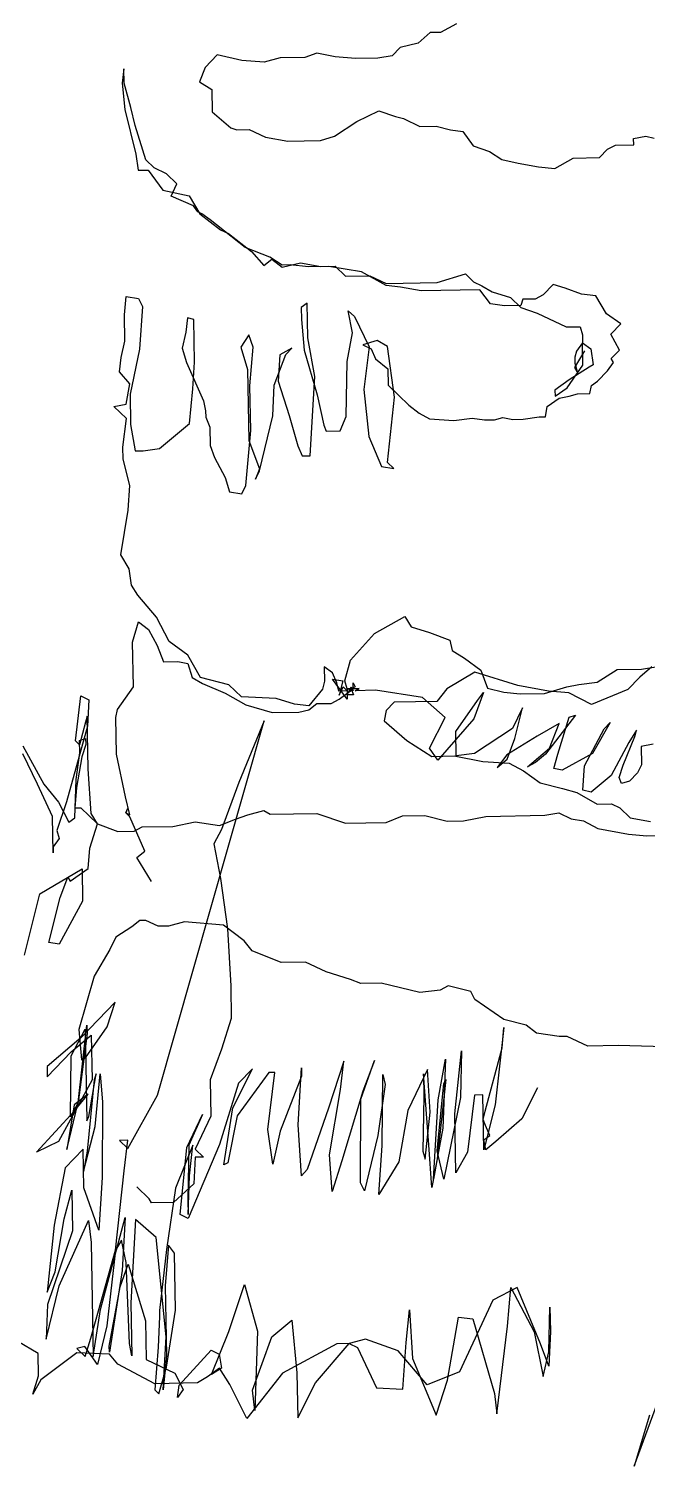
# Model space of a CAD drawing. Extents: x -685 to -403, y -500 to -144.
# Drawn here: x -568.5 to -513.3, y -493.7 to -365.4 of the extents above; entities that cross this region are included whole.
import ezdxf

# ---------------------------------------------------------------- set-up
doc = ezdxf.new("R2010")
doc.units = 0
doc.layers.get('0').update_dxf_attribs({"linetype": 'CONTINUOUS'})

msp = doc.modelspace()

# ---------------------------------------------------------------- linework, layer by layer
at = {"color": 0}
for p, q in [((-532.65, -365.72), (-533.72, -366.65)), ((-531.74, -365.7), (-532.65, -365.72)), ((-530.3, -364.95), (-531.74, -365.7)), ((-535.35, -367.04), (-536.06, -367.78)), ((-533.72, -366.65), (-535.35, -367.04)), ((-551.67, -367.71), (-552.74, -368.82)), ((-549.48, -368.22), (-551.67, -367.71)), ((-547.48, -368.36), (-549.48, -368.22)), ((-546.04, -367.97), (-547.48, -368.36)), ((-543.86, -367.93), (-546.04, -367.97)), ((-542.78, -367.54), (-543.86, -367.93)), ((-541.14, -367.88), (-542.78, -367.54)), ((-539.32, -368.02), (-541.14, -367.88)), ((-537.32, -367.99), (-539.32, -368.02)), ((-536.06, -367.78), (-537.32, -367.99)), ((-560, -368.96), (-560.16, -370.23)), ((-559.98, -370.23), (-560, -368.96)), ((-552.74, -368.82), (-553.26, -370.1)), ((-560.16, -370.23), (-559.93, -372.59)), ((-559.39, -372.4), (-559.98, -370.23)), ((-553.26, -370.1), (-552.16, -370.81)), ((-552.16, -370.81), (-552.12, -372.8)), ((-559.93, -372.59), (-558.95, -376.56)), ((-559, -374.02), (-559.39, -372.4)), ((-552.12, -372.8), (-550.46, -374.22)), ((-539.22, -373.65), (-537.24, -372.71)), ((-537.24, -372.71), (-535.77, -373.22)), ((-535.77, -373.22), (-535.04, -373.39)), ((-535.04, -373.39), (-533.58, -374.09)), ((-558.03, -377.09), (-559, -374.02)), ((-550.46, -374.22), (-549.91, -374.4)), ((-549.91, -374.4), (-548.82, -374.38)), ((-548.82, -374.38), (-547.36, -375.07)), ((-541.19, -374.96), (-539.22, -373.65)), ((-533.58, -374.09), (-532.13, -374.06)), ((-532.13, -374.06), (-530.85, -374.4)), ((-530.85, -374.4), (-529.76, -374.56)), ((-529.76, -374.56), (-528.83, -375.82)), ((-547.36, -375.07), (-545.36, -375.4)), ((-545.36, -375.4), (-542.45, -375.35)), ((-542.45, -375.35), (-541.19, -374.96)), ((-528.83, -375.82), (-527.36, -376.33)), ((-516.84, -376.13), (-516.12, -375.76)), ((-516.12, -375.76), (-514.48, -375.73)), ((-514.5, -375.18), (-513.41, -374.98)), ((-514.48, -375.73), (-514.5, -375.18)), ((-513.41, -374.98), (-512.68, -375.15)), ((-558.95, -376.56), (-558.74, -378.01)), ((-557.29, -377.8), (-558.03, -377.09)), ((-527.36, -376.33), (-526.26, -377.04)), ((-526.26, -377.04), (-524.8, -377.37)), ((-524.8, -377.37), (-522.98, -377.7)), ((-521.53, -377.86), (-519.91, -376.92)), ((-519.91, -376.92), (-517.55, -376.87)), ((-517.55, -376.87), (-516.84, -376.13)), ((-558.74, -378.01), (-557.83, -377.99)), ((-557.83, -377.99), (-556.53, -379.79)), ((-556.19, -378.33), (-557.29, -377.8)), ((-555.27, -379.22), (-556.19, -378.33)), ((-522.98, -377.7), (-521.53, -377.86)), ((-556.53, -379.79), (-554.16, -380.29)), ((-555.79, -380.32), (-555.27, -379.22)), ((-553.78, -381.19), (-555.79, -380.32)), ((-554.16, -380.29), (-553.22, -381.9)), ((-553.41, -381.72), (-553.78, -381.19)), ((-553.04, -381.9), (-553.41, -381.72)), ((-553.22, -381.9), (-551.38, -383.32)), ((-552.3, -382.43), (-553.04, -381.9)), ((-549.17, -384.91), (-552.3, -382.43)), ((-551.38, -383.32), (-550.65, -383.67)), ((-550.65, -383.67), (-548.62, -385.27)), ((-546.98, -385.78), (-549.17, -384.91)), ((-548.62, -385.27), (-547.51, -386.52)), ((-547.51, -386.52), (-546.79, -385.96)), ((-545.87, -386.48), (-546.98, -385.78)), ((-546.79, -385.96), (-545.87, -386.67)), ((-545.87, -386.67), (-544.24, -386.27)), ((-544.24, -386.27), (-542.42, -386.6)), ((-545.15, -386.47), (-545.87, -386.48)), ((-543.51, -386.62), (-545.15, -386.47)), ((-541.7, -386.59), (-543.51, -386.62)), ((-542.42, -386.6), (-541.15, -386.58)), ((-538.78, -387.08), (-541.7, -386.59)), ((-541.15, -386.58), (-540.23, -387.47)), ((-540.23, -387.47), (-538.05, -387.43)), ((-536.58, -388.31), (-538.78, -387.08)), ((-538.05, -387.43), (-536.58, -388.13)), ((-532.05, -388.04), (-529.52, -387.27)), ((-529.52, -387.27), (-528.78, -387.98)), ((-536.58, -388.13), (-532.05, -388.04)), ((-535.31, -388.46), (-536.58, -388.31)), ((-533.48, -388.79), (-535.31, -388.46)), ((-528.22, -388.69), (-533.48, -388.79)), ((-528.78, -387.98), (-528.05, -388.33)), ((-527.29, -389.95), (-528.22, -388.69)), ((-528.05, -388.33), (-527.13, -388.86)), ((-527.13, -388.86), (-525.48, -389.37)), ((-521.69, -388.21), (-522.58, -389.13)), ((-520.6, -388.55), (-521.69, -388.21)), ((-519.14, -389.07), (-520.6, -388.55)), ((-559.95, -390.92), (-559.8, -389.29)), ((-559.8, -389.29), (-558.71, -389.45)), ((-558.71, -389.45), (-558.33, -390.17)), ((-558.33, -390.17), (-558.62, -393.99)), ((-543.63, -389.89), (-544.17, -390.27)), ((-543.57, -392.98), (-543.63, -389.89)), ((-526.02, -390.11), (-527.29, -389.95)), ((-524.56, -390.08), (-526.02, -390.11)), ((-525.48, -389.37), (-524.56, -390.26)), ((-524.39, -389.53), (-524.56, -390.08)), ((-523.3, -389.51), (-524.39, -389.53)), ((-522.58, -389.13), (-523.3, -389.51)), ((-517.86, -389.23), (-519.14, -389.07)), ((-516.92, -390.84), (-517.86, -389.23)), ((-559.91, -393.28), (-559.95, -390.92)), ((-554.32, -391.18), (-554.48, -392.46)), ((-553.77, -391.35), (-554.32, -391.18)), ((-553.7, -395.16), (-553.77, -391.35)), ((-544.17, -390.27), (-544.15, -391.35)), ((-544.15, -391.35), (-543.91, -394.07)), ((-539.99, -390.55), (-539.43, -391.08)), ((-539.59, -392.54), (-539.99, -390.55)), ((-539.43, -391.08), (-538.11, -393.78)), ((-524.56, -390.26), (-523.1, -390.78)), ((-523.1, -390.78), (-520.53, -392)), ((-515.64, -391.73), (-516.92, -390.84)), ((-554.48, -392.46), (-554.81, -393.91)), ((-548.84, -392.71), (-549.55, -393.82)), ((-548.46, -393.8), (-548.84, -392.71)), ((-540.08, -395.09), (-539.59, -392.54)), ((-520.53, -392), (-519.26, -391.98)), ((-519.26, -391.98), (-519.07, -392.7)), ((-519.07, -392.7), (-519.05, -393.42)), ((-516.53, -392.65), (-515.64, -391.73)), ((-515.77, -394.09), (-516.53, -392.65)), ((-560.24, -394.74), (-559.91, -393.28)), ((-558.62, -393.99), (-559.45, -398)), ((-554.81, -393.91), (-554.42, -395.18)), ((-549.55, -393.82), (-548.97, -395.8)), ((-548.76, -397.25), (-548.46, -393.8)), ((-545.01, -393.91), (-546.09, -394.48)), ((-545.54, -394.47), (-545.01, -393.91)), ((-542.96, -396.42), (-543.57, -392.98)), ((-537.39, -393.22), (-538.66, -393.61)), ((-538.66, -393.61), (-537.93, -393.96)), ((-538.11, -393.78), (-538.58, -397.6)), ((-537.93, -393.96), (-537.55, -394.86)), ((-536.48, -393.75), (-537.39, -393.22)), ((-535.85, -398.28), (-536.48, -393.75)), ((-519.05, -393.42), (-519.59, -394.16)), ((-519.02, -395.42), (-519.05, -393.42)), ((-519.05, -393.42), (-518.32, -393.95)), ((-518.32, -393.95), (-518.11, -395.4)), ((-560.4, -396.02), (-560.24, -394.74)), ((-554.42, -395.18), (-552.91, -398.6)), ((-553.84, -397.53), (-553.7, -395.16)), ((-546.58, -397.21), (-545.54, -394.47)), ((-546.09, -394.48), (-546.22, -396.84)), ((-543.91, -394.07), (-542.75, -398.05)), ((-540.17, -399.99), (-540.08, -395.09)), ((-537.55, -394.86), (-536.44, -395.75)), ((-519.59, -394.16), (-519.76, -394.71)), ((-519.76, -394.71), (-519.75, -395.25)), ((-519.75, -395.25), (-519.55, -395.98)), ((-519.74, -395.62), (-518.86, -394.15)), ((-516.83, -395.92), (-516.3, -395.19)), ((-516.49, -394.83), (-515.77, -394.09)), ((-516.3, -395.19), (-516.49, -394.83)), ((-559.47, -397.09), (-560.4, -396.02)), ((-548.97, -395.8), (-548.85, -402.15)), ((-543.37, -403.5), (-542.96, -396.42)), ((-536.44, -395.75), (-536.41, -397.2)), ((-520.43, -397.44), (-519.02, -395.42)), ((-518.47, -395.59), (-520.26, -396.71)), ((-519.55, -395.98), (-519.74, -395.62)), ((-518.11, -395.4), (-518.47, -395.59)), ((-517.72, -396.85), (-516.83, -395.92)), ((-559.8, -398.91), (-559.47, -397.09)), ((-554.14, -400.62), (-553.84, -397.53)), ((-548.68, -401.24), (-548.76, -397.25)), ((-546.71, -399.94), (-546.58, -397.21)), ((-546.22, -396.84), (-545.26, -399.91)), ((-538.58, -397.6), (-538.14, -401.77)), ((-536.41, -397.2), (-534.56, -398.98)), ((-520.26, -396.71), (-521.52, -397.65)), ((-521.52, -397.65), (-521.51, -398.19)), ((-521.51, -398.19), (-520.43, -397.44)), ((-518.42, -397.95), (-518.26, -397.22)), ((-518.26, -397.22), (-517.72, -396.85)), ((-560.89, -399.11), (-559.8, -398.91)), ((-559.78, -400.18), (-560.89, -399.11)), ((-559.45, -398), (-559.4, -400.72)), ((-552.91, -398.6), (-552.71, -399.5)), ((-542.75, -398.05), (-542.16, -400.76)), ((-536.46, -404.1), (-535.85, -398.28)), ((-534.56, -398.98), (-533.64, -399.69)), ((-522.38, -400.02), (-522.22, -399.11)), ((-522.22, -399.11), (-521.14, -398.37)), ((-521.14, -398.37), (-520.24, -398.17)), ((-520.24, -398.17), (-519.51, -397.97)), ((-519.51, -397.97), (-518.42, -397.95)), ((-560.09, -402.73), (-559.78, -400.18)), ((-552.71, -399.5), (-552.7, -400.05)), ((-552.7, -400.05), (-552.32, -400.95)), ((-547.89, -404.86), (-546.71, -399.94)), ((-545.26, -399.91), (-544.48, -402.62)), ((-540.69, -401.27), (-540.17, -399.99)), ((-533.64, -399.69), (-532.72, -400.22)), ((-532.72, -400.22), (-530.54, -400.36)), ((-530.54, -400.36), (-528.91, -400.15)), ((-528.91, -400.15), (-527.82, -400.31)), ((-527.82, -400.31), (-526.91, -400.29)), ((-526.91, -400.29), (-526.19, -400.09)), ((-526.19, -400.09), (-525.28, -400.26)), ((-525.28, -400.26), (-524.37, -400.24)), ((-524.37, -400.24), (-522.92, -400.03)), ((-522.92, -400.03), (-522.38, -400.02)), ((-559.4, -400.72), (-559, -403.07)), ((-556.82, -402.85), (-554.14, -400.62)), ((-552.32, -400.95), (-552.29, -402.58)), ((-549.13, -406.15), (-548.68, -401.24)), ((-542.16, -400.76), (-541.96, -401.3)), ((-541.96, -401.3), (-540.69, -401.27)), ((-538.14, -401.77), (-537, -404.47)), ((-560.07, -403.82), (-560.09, -402.73)), ((-559, -403.07), (-558.27, -403.06)), ((-558.27, -403.06), (-556.82, -402.85)), ((-552.29, -402.58), (-551.9, -403.66)), ((-548.85, -402.15), (-547.89, -404.68)), ((-544.48, -402.62), (-544.1, -403.52)), ((-559.48, -406.17), (-560.07, -403.82)), ((-551.9, -403.66), (-550.96, -405.46)), ((-544.1, -403.52), (-543.37, -403.5)), ((-535.91, -404.63), (-536.46, -404.1)), ((-550.96, -405.46), (-550.58, -406.73)), ((-547.89, -404.68), (-548.24, -405.59)), ((-548.24, -405.59), (-547.89, -404.86)), ((-537, -404.47), (-535.91, -404.63)), ((-559.62, -408.35), (-559.48, -406.17)), ((-550.58, -406.73), (-549.48, -406.89)), ((-549.48, -406.89), (-549.13, -406.15)), ((-560.27, -412.35), (-559.62, -408.35)), ((-559.52, -413.61), (-560.27, -412.35)), ((-559.32, -415.06), (-559.52, -413.61)), ((-558.75, -415.96), (-559.32, -415.06)), ((-557.08, -417.92), (-558.75, -415.96)), ((-559.22, -420.14), (-558.71, -418.32)), ((-558.71, -418.32), (-557.79, -419.02)), ((-555.95, -420.08), (-557.08, -417.92)), ((-537.63, -419.37), (-534.93, -417.87)), ((-534.93, -417.87), (-534.37, -418.77)), ((-557.79, -419.02), (-557.04, -420.46)), ((-539.76, -421.77), (-537.63, -419.37)), ((-534.37, -418.77), (-532.73, -419.28)), ((-532.73, -419.28), (-530.9, -419.97)), ((-559.15, -424.13), (-559.22, -420.14)), ((-557.04, -420.46), (-556.46, -421.9)), ((-554.3, -421.32), (-555.95, -420.08)), ((-530.9, -419.97), (-530.7, -420.88)), ((-530.7, -420.88), (-529.6, -421.58)), ((-556.46, -421.9), (-555.19, -421.88)), ((-555.19, -421.88), (-554.28, -422.05)), ((-553.17, -423.3), (-554.3, -421.32)), ((-554.28, -422.05), (-553.9, -423.31)), ((-540.27, -423.6), (-539.76, -421.77)), ((-529.6, -421.58), (-528.13, -422.64)), ((-553.9, -423.31), (-552.98, -423.84)), ((-550.62, -423.97), (-553.17, -423.3)), ((-542.11, -422.36), (-542.09, -423.63)), ((-541.38, -422.89), (-542.11, -422.36)), ((-541, -423.79), (-541.38, -422.89)), ((-541.37, -423.44), (-540.46, -423.6)), ((-540.06, -425.23), (-541.37, -423.44)), ((-528.67, -422.84), (-531.18, -424.33)), ((-524.83, -424.03), (-528.67, -422.84)), ((-528.13, -422.64), (-527.55, -424.27)), ((-517.76, -423.72), (-515.96, -422.6)), ((-515.96, -422.6), (-513.79, -422.56)), ((-513.95, -423.28), (-515.02, -424.39)), ((-512.88, -422.36), (-513.95, -423.28)), ((-513.79, -422.56), (-512.52, -422.35)), ((-560.56, -426.16), (-559.15, -424.13)), ((-552.98, -423.84), (-550.96, -424.71)), ((-550.96, -424.71), (-549.13, -425.76)), ((-549.51, -425.04), (-550.62, -423.97)), ((-542.26, -424.36), (-543.5, -425.84)), ((-542.09, -423.63), (-542.26, -424.36)), ((-540.8, -424.52), (-541, -423.79)), ((-540.08, -424.5), (-540.8, -424.52)), ((-540.46, -423.6), (-540.79, -424.88)), ((-540.79, -424.88), (-540.44, -424.15)), ((-540.79, -425.24), (-539.53, -424.31)), ((-540.44, -424.15), (-540.08, -424.5)), ((-540.08, -424.32), (-540.27, -423.6)), ((-538.99, -424.3), (-540.08, -424.32)), ((-538.99, -424.3), (-540.08, -424.32)), ((-540.08, -424.32), (-538.99, -424.3)), ((-540.08, -424.32), (-540.06, -425.23)), ((-539.53, -424.49), (-540.08, -424.32)), ((-540.07, -424.86), (-539.72, -424.13)), ((-539.52, -424.85), (-540.07, -424.86)), ((-539.72, -424.13), (-539.53, -424.49)), ((-539.36, -424.13), (-539.72, -424.31)), ((-539.72, -424.31), (-539.52, -424.85)), ((-539.54, -423.77), (-539.36, -424.13)), ((-539.53, -424.31), (-539.54, -423.77)), ((-539.35, -424.49), (-538.99, -424.3)), ((-537.53, -424.45), (-539.35, -424.49)), ((-533.35, -425.1), (-537.53, -424.45)), ((-531.18, -424.33), (-532.07, -425.44)), ((-527.91, -424.64), (-528.77, -427.01)), ((-528.44, -425.37), (-527.91, -424.64)), ((-527.55, -424.27), (-526.09, -424.6)), ((-526.09, -424.6), (-524.64, -424.76)), ((-522.1, -424.53), (-524.83, -424.03)), ((-524.64, -424.76), (-522.46, -424.72)), ((-522.46, -424.72), (-520.47, -424.13)), ((-520.28, -424.67), (-522.1, -424.53)), ((-520.47, -424.13), (-519.39, -423.93)), ((-518.27, -425.73), (-520.28, -424.67)), ((-519.39, -423.93), (-517.76, -423.72)), ((-515.02, -424.39), (-518.27, -425.73)), ((-564.32, -428.95), (-563.85, -424.95)), ((-563.85, -424.95), (-563.12, -425.3)), ((-563.12, -425.3), (-563.25, -427.66)), ((-560.73, -426.89), (-560.56, -426.16)), ((-546.42, -425.17), (-549.51, -425.04)), ((-549.13, -425.76), (-546.76, -426.44)), ((-544.77, -425.68), (-546.42, -425.17)), ((-543.5, -425.84), (-544.77, -425.68)), ((-543.49, -426.2), (-542.78, -425.64)), ((-542.78, -425.64), (-541.51, -425.62)), ((-541.51, -425.62), (-540.79, -425.24)), ((-535.88, -425.51), (-536.59, -426.25)), ((-532.07, -425.44), (-535.88, -425.51)), ((-531.32, -426.88), (-533.35, -425.1)), ((-530.38, -428.13), (-528.44, -425.37)), ((-524.43, -426.02), (-525.31, -427.86)), ((-525.11, -428.76), (-524.43, -426.02)), ((-563.44, -427.3), (-563.95, -429.31)), ((-563.27, -426.75), (-563.44, -427.3)), ((-563.18, -431.47), (-563.27, -426.75)), ((-560.67, -430.15), (-560.73, -426.89)), ((-557.01, -460.59), (-547.47, -427.18)), ((-547.47, -427.18), (-549.73, -432.67)), ((-546.76, -426.44), (-544.4, -426.4)), ((-544.4, -426.4), (-543.49, -426.2)), ((-536.59, -426.25), (-536.76, -427.16)), ((-536.76, -427.16), (-534.73, -428.94)), ((-532.72, -429.63), (-531.32, -426.88)), ((-528.77, -427.01), (-531.97, -430.7)), ((-521.14, -427.41), (-523.11, -428.54)), ((-519.7, -426.66), (-522.36, -430.16)), ((-522.01, -429.61), (-521.14, -427.41)), ((-521.27, -430.14), (-520.24, -426.85)), ((-520.24, -426.85), (-519.7, -426.66)), ((-516.6, -427.33), (-518.18, -430.08)), ((-517.14, -427.88), (-516.6, -427.33)), ((-563.25, -427.66), (-565.12, -434.41)), ((-530.34, -430.31), (-530.38, -428.13)), ((-525.31, -427.86), (-528.71, -430.1)), ((-523.11, -428.54), (-525.81, -430.22)), ((-518.89, -431.18), (-517.14, -427.88)), ((-515.44, -431.12), (-514.4, -428.56)), ((-514.23, -428.01), (-514.93, -429.11)), ((-514.4, -428.56), (-514.23, -428.01)), ((-569.03, -429.4), (-567.15, -432.82)), ((-563.95, -429.31), (-564.32, -428.95)), ((-563.96, -428.94), (-563.42, -428.75)), ((-563.94, -430.03), (-563.96, -428.94)), ((-563.41, -429.3), (-563.75, -430.39)), ((-563.42, -428.75), (-563.41, -429.3)), ((-534.73, -428.94), (-532.52, -430.35)), ((-531.97, -430.7), (-532.72, -429.63)), ((-525.8, -430.59), (-525.11, -428.76)), ((-523.97, -431.28), (-522.01, -429.61)), ((-514.93, -429.11), (-516.51, -432.05)), ((-512.75, -429.25), (-513.84, -429.46)), ((-513.84, -429.46), (-513.81, -431.09)), ((-567.7, -432.83), (-569.02, -430.13)), ((-564.25, -432.4), (-563.94, -430.03)), ((-563.75, -430.39), (-564.24, -433.13)), ((-559.87, -433.95), (-560.67, -430.15)), ((-532.52, -430.35), (-530.53, -430.31)), ((-530.53, -430.31), (-527.97, -430.81)), ((-528.71, -430.1), (-530.34, -430.31)), ((-527.97, -430.81), (-525.61, -430.95)), ((-525.81, -430.22), (-526.69, -431.33)), ((-526.69, -431.33), (-525.8, -430.59)), ((-525.61, -430.95), (-524.33, -431.65)), ((-523.25, -430.9), (-523.97, -431.28)), ((-522.36, -430.16), (-523.25, -430.9)), ((-521.61, -431.42), (-521.27, -430.14)), ((-518.18, -430.08), (-520.88, -431.58)), ((-519.03, -433.37), (-518.89, -431.18)), ((-515.78, -432.22), (-515.44, -431.12)), ((-513.81, -431.09), (-514.16, -431.82)), ((-564.37, -435.85), (-564.25, -432.4)), ((-562.93, -435.46), (-563.18, -431.47)), ((-524.33, -431.65), (-522.85, -432.71)), ((-520.88, -431.58), (-521.61, -431.42)), ((-516.51, -432.05), (-518.3, -433.53)), ((-515.59, -432.76), (-515.78, -432.22)), ((-514.87, -432.56), (-515.59, -432.76)), ((-514.16, -431.82), (-514.87, -432.56)), ((-566.37, -435.71), (-567.7, -432.83)), ((-567.15, -432.82), (-565.85, -434.43)), ((-564.24, -433.13), (-564.39, -434.94)), ((-549.73, -432.67), (-551.28, -436.88)), ((-522.85, -432.71), (-520.85, -433.22)), ((-520.85, -433.22), (-519.57, -433.56)), ((-519.57, -433.56), (-517.74, -434.61)), ((-518.3, -433.53), (-519.03, -433.37)), ((-565.12, -434.41), (-565.98, -436.97)), ((-565.85, -434.43), (-564.91, -436.22)), ((-564.39, -434.94), (-563.84, -434.93)), ((-563.84, -434.93), (-562.37, -436.36)), ((-559.47, -435.58), (-559.87, -433.95)), ((-559.67, -435.04), (-559.84, -435.4)), ((-559.84, -435.4), (-559.67, -435.04)), ((-517.74, -434.61), (-516.47, -434.59)), ((-516.47, -434.59), (-515.73, -434.94)), ((-515.73, -434.94), (-514.81, -435.83)), ((-566.31, -438.97), (-566.37, -435.71)), ((-564.91, -436.22), (-564.37, -435.85)), ((-563.05, -438.55), (-562.37, -436.36)), ((-562.37, -436.36), (-562.93, -435.46)), ((-562.37, -436.36), (-560.54, -437.05)), ((-559.84, -435.4), (-559.47, -435.58)), ((-559.47, -435.76), (-559.84, -435.4)), ((-558.14, -438.82), (-559.47, -435.76)), ((-555.64, -436.6), (-553.65, -436.19)), ((-553.65, -436.19), (-551.47, -436.52)), ((-551.47, -436.52), (-550.03, -435.95)), ((-550.03, -435.95), (-548.95, -435.56)), ((-548.95, -435.56), (-547.5, -435.17)), ((-547.5, -435.17), (-546.95, -435.52)), ((-546.95, -435.52), (-542.77, -435.45)), ((-542.77, -435.45), (-540.22, -436.31)), ((-540.22, -436.31), (-536.59, -436.24)), ((-536.59, -436.24), (-535.14, -435.67)), ((-535.14, -435.67), (-533.15, -435.63)), ((-533.15, -435.63), (-531.14, -436.13)), ((-531.14, -436.13), (-529.69, -436.11)), ((-529.69, -436.11), (-527.7, -435.71)), ((-527.7, -435.71), (-522.44, -435.61)), ((-522.44, -435.61), (-521.17, -435.4)), ((-521.17, -435.4), (-520.07, -435.93)), ((-520.07, -435.93), (-518.98, -436.09)), ((-518.98, -436.09), (-517.69, -436.79)), ((-514.81, -435.83), (-512.99, -436.16)), ((-565.79, -437.69), (-566.32, -438.43)), ((-565.98, -436.97), (-565.79, -437.69)), ((-560.54, -437.05), (-559.08, -437.02)), ((-559.08, -437.02), (-558.37, -436.65)), ((-558.37, -436.65), (-555.64, -436.6)), ((-551.28, -436.88), (-551.98, -438.16)), ((-517.69, -436.79), (-514.96, -437.28)), ((-514.96, -437.28), (-513.33, -437.43)), ((-513.33, -437.43), (-512.24, -437.41)), ((-566.32, -438.43), (-566.31, -438.97)), ((-563.2, -440.37), (-563.05, -438.55)), ((-558.86, -439.38), (-558.14, -438.82)), ((-551.98, -438.16), (-551.38, -441.24)), ((-557.55, -441.53), (-558.86, -439.38)), ((-567.51, -442.63), (-563.74, -440.38)), ((-565.69, -442.96), (-565, -441.13)), ((-565, -441.13), (-564.81, -441.49)), ((-564.81, -441.49), (-563.2, -440.37)), ((-563.74, -440.38), (-563.69, -443.28)), ((-551.38, -441.24), (-550.75, -445.76)), ((-568.86, -448.1), (-567.51, -442.63)), ((-566.7, -446.97), (-565.69, -442.96)), ((-563.69, -443.28), (-565.79, -447.13)), ((-558.57, -445), (-559.29, -445.56)), ((-558.03, -444.99), (-558.57, -445)), ((-556.93, -445.52), (-558.03, -444.99)), ((-554.58, -445.11), (-556.02, -445.5)), ((-551.12, -445.41), (-554.58, -445.11)), ((-549.28, -446.82), (-551.12, -445.41)), ((-560.72, -446.49), (-561.25, -447.59)), ((-559.29, -445.56), (-560.72, -446.49)), ((-556.02, -445.5), (-556.93, -445.52)), ((-550.75, -445.76), (-550.47, -450.84)), ((-565.79, -447.13), (-566.7, -446.97)), ((-561.25, -447.59), (-562.65, -449.98)), ((-548.54, -447.72), (-549.28, -446.82)), ((-545.97, -448.76), (-548.54, -447.72)), ((-543.8, -448.72), (-545.97, -448.76)), ((-541.96, -449.59), (-543.8, -448.72)), ((-562.65, -449.98), (-564.02, -454.73)), ((-539.77, -450.28), (-541.96, -449.59)), ((-538.86, -450.62), (-539.77, -450.28)), ((-550.47, -450.84), (-550.42, -453.74)), ((-537.04, -450.59), (-538.86, -450.62)), ((-533.58, -451.43), (-537.04, -450.59)), ((-531.77, -451.22), (-533.58, -451.43)), ((-531.05, -450.84), (-531.77, -451.22)), ((-529.04, -451.35), (-531.05, -450.84)), ((-528.66, -452.07), (-529.04, -451.35)), ((-560.79, -452.31), (-563.82, -455.45)), ((-561.48, -454.5), (-560.79, -452.31)), ((-526.09, -453.83), (-528.66, -452.07)), ((-564.08, -461.26), (-563.3, -454.35)), ((-563.3, -454.35), (-563.28, -455.08)), ((-550.42, -453.74), (-551.28, -456.48)), ((-524.08, -454.34), (-526.09, -453.83)), ((-523.16, -455.05), (-524.08, -454.34)), ((-563.82, -455.45), (-566.86, -458.05)), ((-564.71, -456.74), (-562.92, -455.25)), ((-564.7, -457.1), (-563.47, -454.72)), ((-563.28, -455.08), (-564.08, -461.26)), ((-564.02, -454.73), (-563.78, -457.45)), ((-563.47, -454.72), (-563.32, -462.88)), ((-563.42, -457.26), (-561.48, -454.5)), ((-562.92, -455.25), (-562.84, -459.24)), ((-526.08, -454.56), (-526.85, -461.47)), ((-526.22, -456.38), (-526.08, -454.56)), ((-521.16, -455.37), (-523.16, -455.05)), ((-520.43, -455.36), (-521.16, -455.37)), ((-518.6, -456.23), (-520.43, -455.36)), ((-566.84, -458.96), (-564.71, -456.74)), ((-551.28, -456.48), (-552.31, -459.23)), ((-530.47, -462.27), (-529.85, -456.63)), ((-529.85, -456.63), (-529.95, -460.8)), ((-527.75, -462.03), (-526.22, -456.38)), ((-515.88, -456.18), (-518.6, -456.23)), ((-511.7, -456.29), (-515.88, -456.18)), ((-566.86, -458.05), (-566.84, -458.96)), ((-564.78, -462.55), (-564.7, -457.1)), ((-563.78, -457.45), (-563.42, -457.26)), ((-550.27, -461.73), (-548.52, -458.25)), ((-548.52, -458.25), (-549.77, -459.54)), ((-544.43, -463.25), (-544.16, -458.17)), ((-544.16, -458.17), (-544.15, -458.89)), ((-540.36, -457.55), (-541.74, -461.75)), ((-540.68, -460.1), (-540.36, -457.55)), ((-538.85, -460.97), (-537.64, -457.5)), ((-537.64, -457.5), (-538.68, -460.24)), ((-531.95, -461.02), (-531.29, -457.38)), ((-531.29, -457.38), (-531.53, -463.56)), ((-562.84, -459.24), (-565.83, -464.75)), ((-562.66, -459.24), (-563.27, -465.61)), ((-563.14, -462.52), (-562.49, -458.69)), ((-562.49, -458.69), (-562.66, -459.24)), ((-562.58, -463.41), (-562.13, -458.69)), ((-562.13, -458.69), (-561.9, -461.22)), ((-552.31, -459.23), (-552.25, -462.49)), ((-547.06, -458.58), (-549.89, -462.45)), ((-547.15, -463.67), (-546.52, -458.57)), ((-546.52, -458.57), (-547.06, -458.58)), ((-544.15, -458.89), (-546.05, -463.83)), ((-536.95, -465.11), (-536.89, -458.76)), ((-536.89, -458.76), (-536.69, -459.66)), ((-532.9, -458.32), (-534.65, -461.98)), ((-533.26, -458.69), (-533.22, -460.68)), ((-532.78, -465.03), (-533.26, -458.69)), ((-532.65, -462.13), (-532.9, -458.32)), ((-531.25, -459.19), (-532.03, -466.29)), ((-531.43, -459.56), (-531.25, -459.19)), ((-563.18, -460.52), (-564.44, -461.45)), ((-564.42, -462), (-563.18, -460.52)), ((-559.64, -465.36), (-557.01, -460.59)), ((-549.77, -459.54), (-551.48, -465.02)), ((-541.66, -465.93), (-540.68, -460.1)), ((-538.68, -460.24), (-540.56, -466.45)), ((-536.69, -459.66), (-537.33, -464.21)), ((-533.22, -460.68), (-533.31, -465.59)), ((-532.04, -465.56), (-531.43, -459.56)), ((-529.95, -460.8), (-531.45, -468.09)), ((-528.69, -460.6), (-529.32, -465.69)), ((-527.96, -460.58), (-528.69, -460.6)), ((-527.87, -465.49), (-527.96, -460.58)), ((-523.07, -459.95), (-524.47, -462.7)), ((-567.81, -465.69), (-564.42, -462)), ((-565.09, -465.46), (-564.08, -461.26)), ((-564.44, -461.45), (-565.09, -465.46)), ((-564.08, -461.26), (-564.78, -462.55)), ((-561.9, -461.22), (-561.95, -467.94)), ((-551.08, -466.83), (-550.27, -461.73)), ((-541.74, -461.75), (-543.63, -467.23)), ((-538.89, -468.42), (-538.85, -460.97)), ((-534.65, -461.98), (-535.47, -466.54)), ((-532.36, -468.11), (-531.95, -461.02)), ((-527.92, -462.76), (-527.75, -462.03)), ((-526.85, -461.47), (-527.87, -465.49)), ((-563.32, -462.88), (-563.14, -462.52)), ((-554.38, -465.26), (-552.98, -462.33)), ((-552.98, -462.33), (-554.2, -465.07)), ((-552.25, -462.49), (-553.65, -465.43)), ((-549.89, -462.45), (-550.72, -466.64)), ((-544.16, -467.79), (-544.43, -463.25)), ((-533.12, -466.31), (-532.65, -462.13)), ((-530.37, -467.53), (-530.47, -462.27)), ((-527.73, -463.3), (-527.92, -462.76)), ((-527.35, -464.2), (-527.73, -463.3)), ((-524.47, -462.7), (-526.79, -464.74)), ((-563.6, -467.43), (-562.58, -463.41)), ((-559.66, -464.63), (-560.38, -464.64)), ((-560.38, -464.64), (-559.64, -465.36)), ((-559.97, -467.36), (-559.66, -464.63)), ((-546.72, -466.75), (-547.15, -463.67)), ((-546.05, -463.83), (-546.72, -466.75)), ((-537.33, -464.21), (-538.51, -469.13)), ((-531.53, -463.56), (-532.52, -468.84)), ((-527.88, -464.58), (-527.35, -464.2)), ((-527.69, -465.48), (-527.88, -464.58)), ((-565.83, -464.75), (-567.81, -465.69)), ((-563.63, -465.43), (-565.24, -467.1)), ((-563.57, -468.88), (-563.63, -465.43)), ((-563.27, -465.61), (-563.6, -467.43)), ((-553.84, -465.07), (-555.4, -468.91)), ((-554.99, -471.26), (-554.38, -465.26)), ((-554.2, -465.07), (-554.29, -469.98)), ((-551.48, -465.02), (-554.26, -471.61)), ((-554.15, -467.79), (-553.84, -465.07)), ((-553.65, -465.43), (-552.91, -466.14)), ((-541.41, -469.19), (-541.66, -465.93)), ((-537.23, -469.47), (-536.95, -465.11)), ((-533.31, -465.59), (-533.12, -466.31)), ((-532.52, -468.84), (-532.78, -465.03)), ((-531.45, -468.09), (-532.04, -465.56)), ((-529.32, -465.69), (-530.37, -467.53)), ((-526.79, -464.74), (-527.69, -465.48)), ((-565.24, -467.1), (-566.23, -472.2)), ((-553.64, -466.15), (-553.77, -468.51)), ((-552.91, -466.14), (-553.64, -466.15)), ((-550.72, -466.64), (-551.08, -466.83)), ((-543.63, -467.23), (-544.16, -467.79)), ((-540.56, -466.45), (-541.41, -469.19)), ((-535.47, -466.54), (-537.23, -469.47)), ((-532.03, -466.29), (-532.36, -468.11)), ((-561.95, -467.94), (-562.23, -472.67)), ((-560.74, -474.45), (-559.97, -467.36)), ((-553.77, -468.51), (-555.56, -470.18)), ((-554.27, -471.25), (-554.15, -467.79)), ((-538.51, -469.13), (-538.89, -468.42)), ((-565.33, -471.64), (-564.65, -469.08)), ((-564.65, -469.08), (-564.59, -472.71)), ((-562.23, -472.67), (-563.57, -468.88)), ((-557.74, -469.86), (-558.85, -468.79)), ((-555.4, -468.91), (-556.2, -474.37)), ((-557.55, -470.22), (-557.74, -469.86)), ((-555.56, -470.18), (-557.55, -470.22)), ((-554.29, -469.98), (-554.27, -471.25)), ((-566.23, -472.2), (-566.84, -478.2)), ((-566.15, -476.37), (-565.33, -471.64)), ((-565.77, -477.64), (-563.15, -471.78)), ((-563.15, -471.78), (-562.93, -473.77)), ((-562.09, -479.74), (-559.89, -471.53)), ((-559.89, -471.53), (-560.16, -476.26)), ((-558.98, -471.7), (-559.38, -479.15)), ((-557.13, -473.3), (-558.98, -471.7)), ((-554.26, -471.61), (-554.99, -471.26)), ((-564.59, -472.71), (-566.82, -479.29)), ((-560.21, -473.54), (-560.74, -474.45)), ((-559.81, -475.53), (-560.21, -473.54)), ((-556.24, -482.18), (-557.13, -473.3)), ((-562.95, -482.3), (-560.74, -474.45)), ((-562.93, -473.77), (-562.74, -483.93)), ((-560.74, -474.45), (-561.52, -481.19)), ((-556.2, -474.37), (-556.83, -479.83)), ((-556.03, -474), (-556.32, -477.64)), ((-555.47, -474.72), (-556.03, -474)), ((-555.38, -479.8), (-555.47, -474.72)), ((-560.32, -477.71), (-559.63, -475.7)), ((-559.5, -482.78), (-559.81, -475.53)), ((-559.63, -475.7), (-558.08, -480.76)), ((-566.84, -478.2), (-566.15, -476.37)), ((-560.16, -476.26), (-561.3, -483.54)), ((-550.62, -481.71), (-549.25, -477.51)), ((-549.25, -477.51), (-548.08, -481.66)), ((-566.95, -482.38), (-565.77, -477.64)), ((-561.31, -483), (-560.32, -477.71)), ((-556.32, -477.64), (-556.21, -483.81)), ((-524.91, -477.78), (-527.07, -478.91)), ((-525.76, -481.24), (-525.46, -477.79)), ((-525.46, -477.79), (-523.39, -481.74)), ((-522.82, -482.82), (-524.91, -477.78)), ((-566.82, -479.29), (-566.95, -482.38)), ((-562.74, -483.93), (-562.09, -479.74)), ((-559.38, -479.15), (-559.29, -483.87)), ((-556.83, -479.83), (-556.82, -480.37)), ((-556.19, -484.9), (-555.38, -479.8)), ((-534.81, -482.68), (-534.5, -479.77)), ((-534.5, -479.77), (-534.23, -484.12)), ((-527.07, -478.91), (-530.04, -485.32)), ((-522.08, -483.53), (-521.97, -479.54)), ((-521.97, -479.54), (-521.93, -481.71)), ((-561.52, -481.19), (-562.37, -484.65)), ((-558.08, -480.76), (-558.02, -484.21)), ((-556.82, -480.37), (-556.95, -483.1)), ((-546.8, -482.18), (-545.01, -480.69)), ((-545.01, -480.69), (-544.56, -485.41)), ((-531.11, -486.06), (-530.13, -480.42)), ((-530.13, -480.42), (-528.85, -480.57)), ((-528.85, -480.57), (-526.91, -487.25)), ((-526.7, -489.07), (-525.76, -481.24)), ((-567.65, -483.66), (-569.48, -482.61)), ((-563.47, -483.95), (-562.95, -482.3)), ((-556.51, -486.9), (-556.24, -482.18)), ((-552.18, -485.55), (-550.62, -481.71)), ((-548.52, -486.93), (-546.8, -482.18)), ((-548.08, -481.66), (-548.31, -488.75)), ((-538.44, -482.39), (-539.89, -482.78)), ((-535.52, -483.42), (-538.44, -482.39)), ((-523.39, -481.74), (-522.58, -485.72)), ((-521.93, -481.71), (-522.06, -484.8)), ((-567.61, -485.66), (-567.65, -483.66)), ((-564.2, -483.6), (-567.42, -486.02)), ((-563.48, -483.04), (-564.21, -483.23)), ((-564.21, -483.23), (-563.47, -483.95)), ((-561.29, -483.72), (-564.2, -483.6)), ((-562.37, -484.65), (-563.48, -483.04)), ((-561.3, -483.54), (-561.31, -483)), ((-560.55, -484.62), (-561.29, -483.72)), ((-559.29, -483.87), (-559.5, -482.78)), ((-556.95, -483.1), (-557.24, -486.92)), ((-556.21, -483.81), (-556.51, -486.9)), ((-555.07, -486.51), (-552.22, -483.37)), ((-552.22, -483.37), (-551.49, -483.72)), ((-551.49, -483.72), (-551.28, -484.99)), ((-540.98, -482.8), (-545.83, -485.43)), ((-542.91, -486.28), (-539.89, -482.78)), ((-539.89, -482.78), (-540.98, -482.8)), ((-539.89, -482.78), (-539.15, -483.13)), ((-539.15, -483.13), (-537.45, -486.73)), ((-532.92, -486.46), (-535.52, -483.42)), ((-535.09, -486.86), (-534.81, -482.68)), ((-522.06, -484.8), (-522.82, -482.82)), ((-522.58, -485.72), (-522.08, -483.53)), ((-557.25, -486.37), (-560.55, -484.62)), ((-558.02, -484.21), (-555.45, -485.43)), ((-556.87, -487.27), (-556.19, -484.9)), ((-551.47, -484.99), (-552.54, -485.74)), ((-551.28, -484.99), (-552.18, -485.55)), ((-550.53, -486.43), (-551.47, -484.99)), ((-534.23, -484.12), (-532.14, -489.17)), ((-568.13, -487.3), (-567.61, -485.66)), ((-567.42, -486.02), (-568.13, -487.3)), ((-553.44, -486.3), (-557.25, -486.37)), ((-555.45, -485.43), (-554.7, -486.87)), ((-552.54, -485.74), (-553.44, -486.3)), ((-549.02, -489.48), (-550.53, -486.43)), ((-545.83, -485.43), (-549.02, -489.48)), ((-544.56, -485.41), (-544.48, -489.4)), ((-544.48, -489.4), (-542.91, -486.28)), ((-530.04, -485.32), (-532.92, -486.46)), ((-532.14, -489.17), (-531.11, -486.06)), ((-557.24, -486.92), (-556.87, -487.27)), ((-555.23, -487.6), (-555.07, -486.51)), ((-554.7, -486.87), (-555.23, -487.6)), ((-548.31, -488.75), (-548.52, -486.93)), ((-537.45, -486.73), (-535.09, -486.86)), ((-526.91, -487.25), (-526.7, -489.07)), ((-514.45, -493.74), (-512.37, -488.07)), ((-513.08, -489.17), (-514.45, -493.74))]:
    msp.add_line(p, q, dxfattribs=at)

doc.saveas('drawing.dxf')
